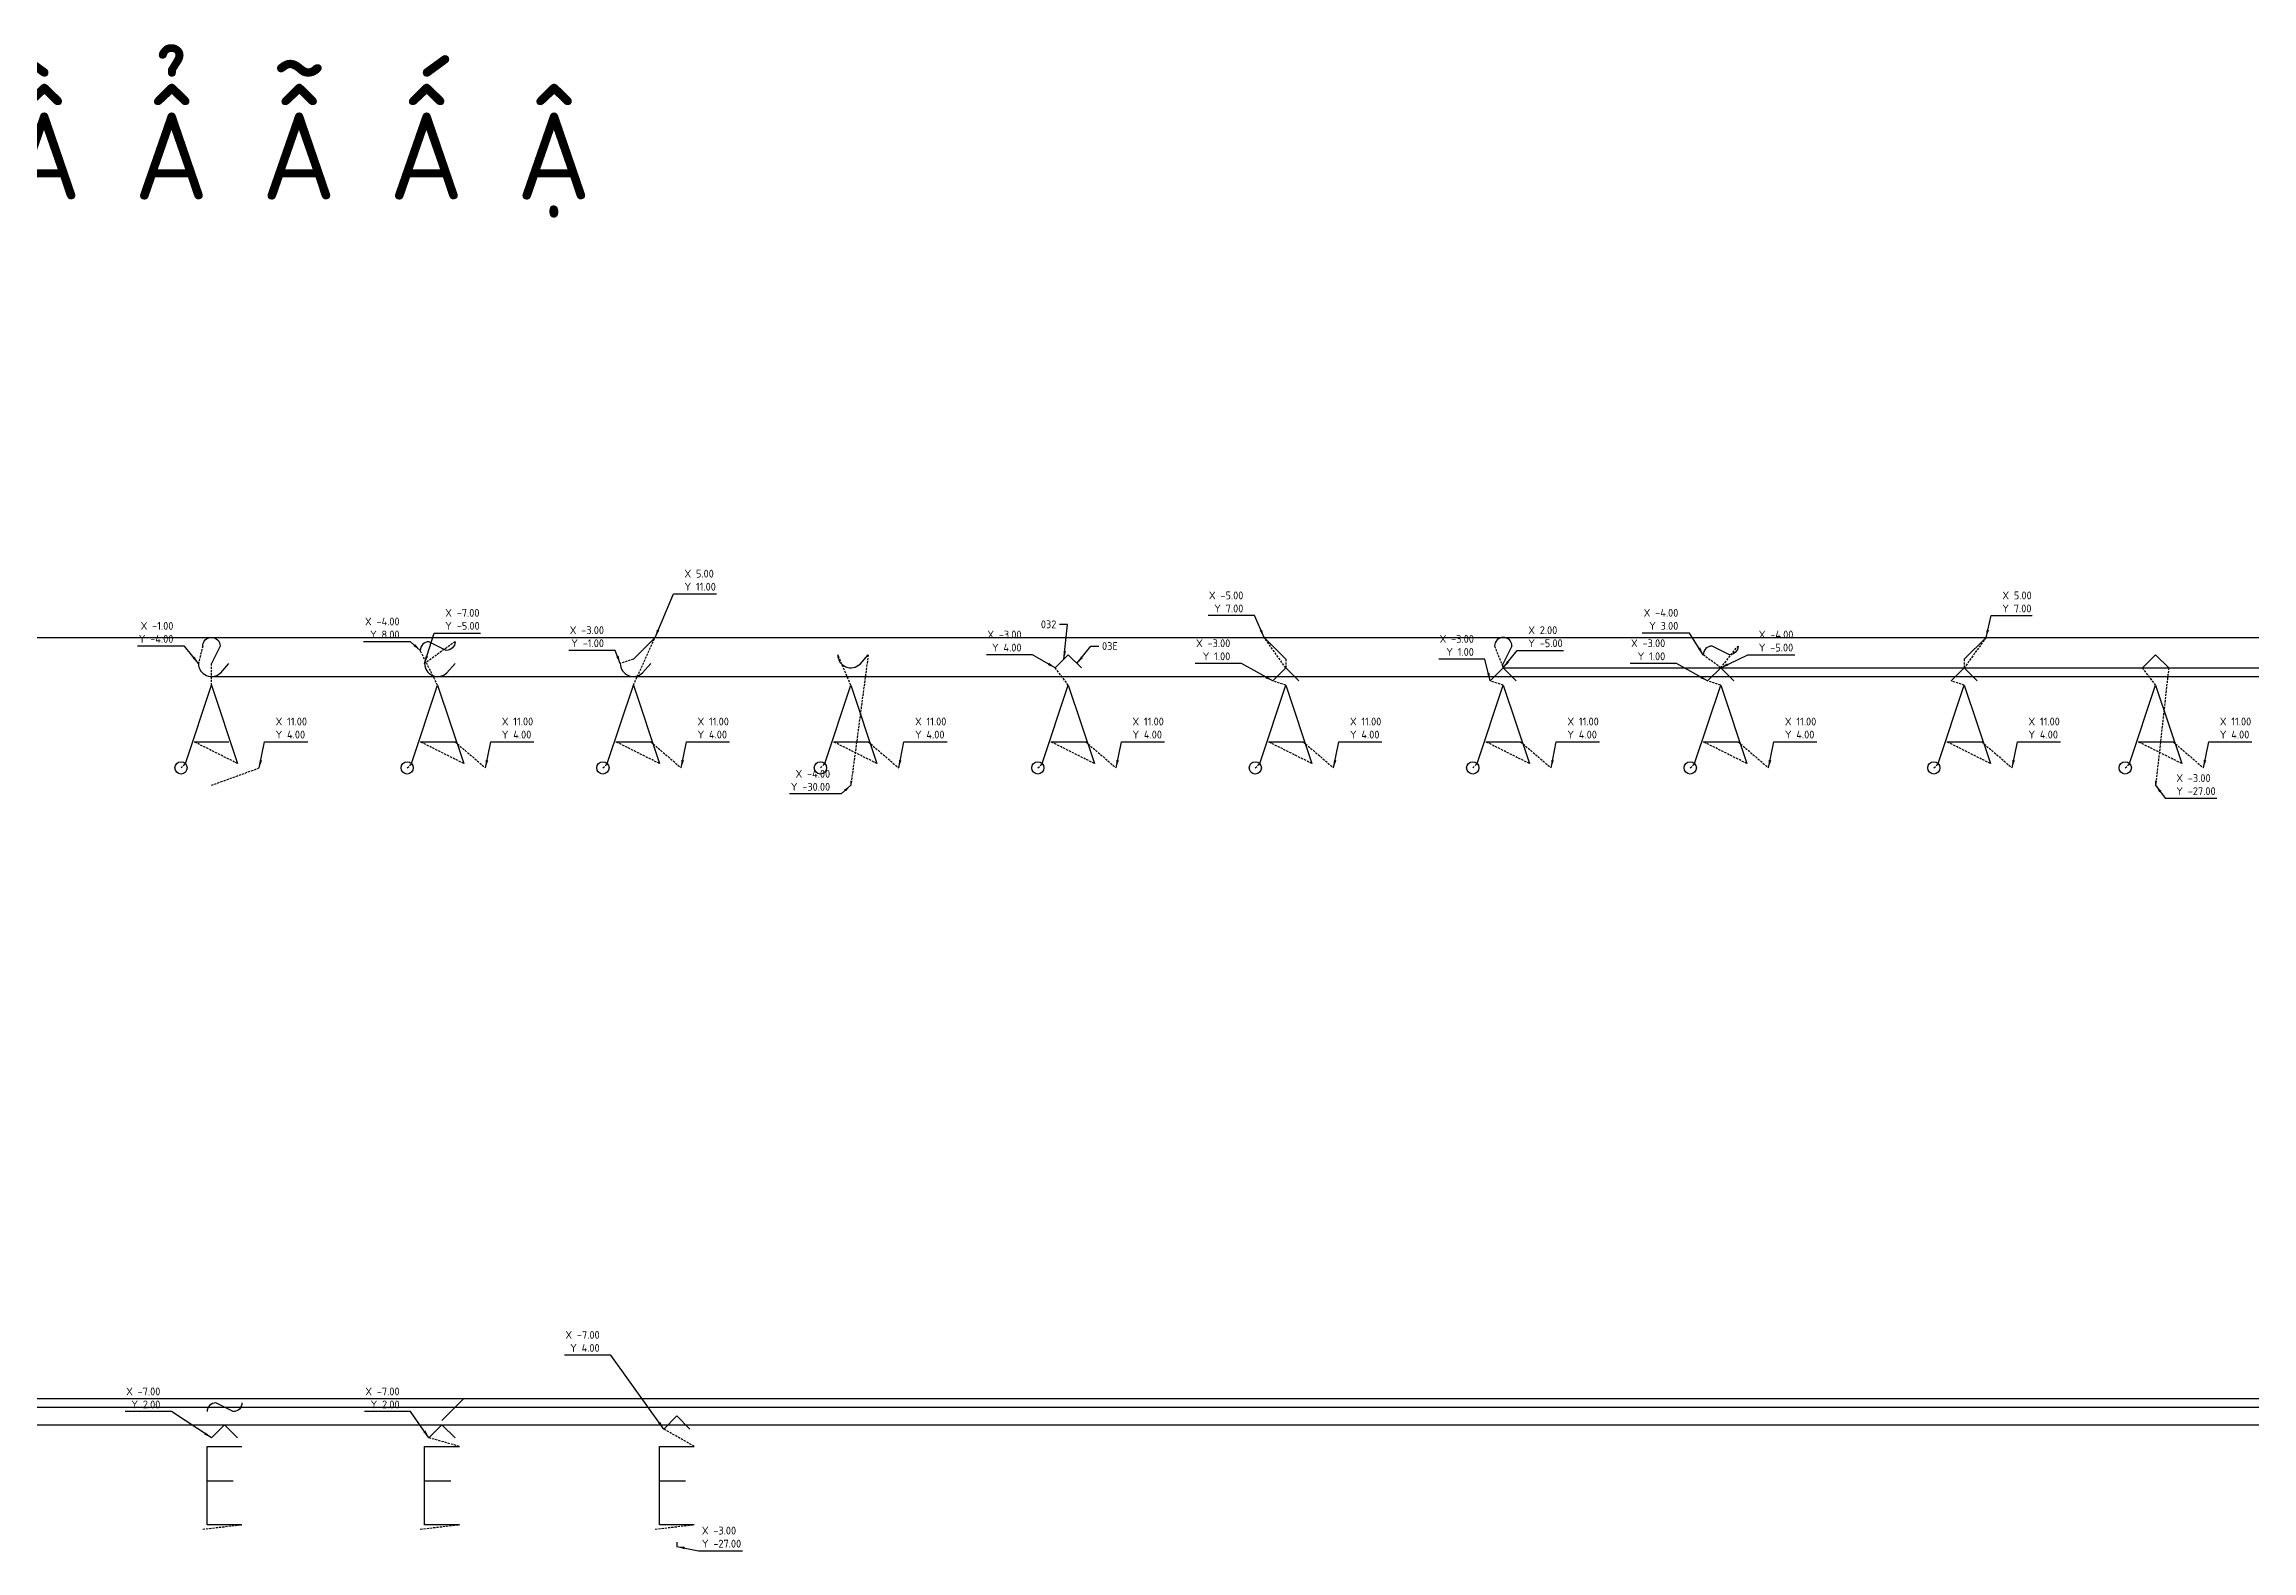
# Model space of a CAD drawing. Header units: millimetres. Extents: x -73 to 896, y -554 to 313.
# Drawn here: x 389 to 896, y -180 to 166 of the extents above; entities that cross this region are included whole.
import ezdxf

# ---------------------------------------------------------------- set-up
doc = ezdxf.new("R2010")
doc.units = ezdxf.units.MM
doc.linetypes.add('DASHED', pattern=[0.75, 0.5, -0.25])
for name, color, linetype in [('1', 1, 'Continuous'), ('7', 7, 'DASHED'), ('TEKST-1.5mm', 7, 'Continuous')]:
    doc.layers.add(name, color=color, linetype=linetype)
doc.styles.add('xiso', font='iso3098b.shx', dxfattribs={"bigfont": 'as_sym.shx'})
doc.dimstyles.new('xStandard', dxfattribs={"dimtxt": 1.8, "dimasz": 1.8, "dimexe": 0.5, "dimexo": 0.55, "dimgap": 0.75, "dimtad": 1, "dimdec": 0, "dimlfac": 1000, "dimzin": 3, "dimdsep": 46, "dimtxsty": 'xiso', "dimcen": 0.25, "dimdle": 0.0625, "dimclrd": 1, "dimclre": 1, "dimclrt": 7, "dimadec": 0, "dimazin": 0, "dimtfac": 1, "dimtofl": 0, "dimtmove": 2, "dimatfit": 3, "dimfxl": 1, "dimtolj": 1, "dimtzin": 0, "dimarcsym": 0})

msp = doc.modelspace()

# ---------------------------------------------------------------- linework, layer by layer
at = {"layer": '1'}
msp.add_line((574, -3), (574, -4), dxfattribs=at)
at = {"layer": '7'}
for p, q in [((425, 28), (424, 24)), ((479, 19), (475, 27)), ((483, 29), (476, 24)), ((524, 19), (529, 30)), ((574, 19), (571, 26)), ((578, 26), (574, -4)), ((674, 23), (669, 30)), ((722, 28), (724, 23)), ((774, 23), (770, 26)), ((774, 23), (778, 28)), ((835, 30), (830, 23)), ((427, 19), (427, 24)), ((524, 25), (521, 24)), ((624, 19), (621, 23)), ((674, 25), (674, 23)), ((724, 23), (724, 24)), ((830, 25), (830, 23)), ((874, 19), (871, 23)), ((877, 23), (874, -4)), ((674, 19), (671, 20)), ((724, 19), (721, 20)), ((774, 19), (771, 20)), ((830, 19), (827, 20)), ((433, 1), (423, 6)), ((485, 1), (475, 6)), ((483, 6), (490, 0)), ((530, 1), (520, 6)), ((528, 6), (535, 0)), ((580, 1), (570, 6)), ((578, 6), (585, 0)), ((630, 1), (620, 6)), ((628, 6), (635, 0)), ((680, 1), (670, 6)), ((678, 6), (685, 0)), ((730, 1), (720, 6)), ((728, 6), (735, 0)), ((780, 1), (770, 6)), ((778, 6), (785, 0)), ((836, 1), (826, 6)), ((834, 6), (841, 0)), ((880, 1), (870, 6)), ((878, 6), (885, 0)), ((420, 0), (421, 1)), ((427, -4), (438, 0)), ((472, 0), (473, 1)), ((517, 0), (518, 1)), ((567, 0), (568, 1)), ((617, 0), (618, 1)), ((667, 0), (668, 1)), ((717, 0), (718, 1)), ((767, 0), (768, 1)), ((823, 0), (824, 1)), ((867, 0), (868, 1)), ((538, -156), (531, -152)), ((484, -156), (477, -154)), ((425, -175), (434, -174)), ((475, -175), (484, -174)), ((529, -175), (538, -174))]:
    msp.add_line(p, q, dxfattribs=at)
at = {"layer": 'DEFPOINTS'}
msp.add_arc((724, 28), 2, 0, 180, dxfattribs=at)
at = {"layer": 'TEKST-1.5mm'}
for p, q in [((524, 25), (529, 30)), ((624, 26), (621, 23)), ((624, 26), (627, 23)), ((674, 25), (669, 30)), ((726, 28), (724, 24)), ((830, 25), (835, 30)), ((874, 26), (871, 23)), ((874, 26), (877, 23)), ((674, 23), (671, 20)), ((674, 23), (677, 20)), ((724, 23), (721, 20)), ((724, 23), (727, 20)), ((830, 23), (827, 20)), ((830, 23), (833, 20)), ((421, 1), (427, 19)), ((427, 19), (433, 1)), ((473, 1), (479, 19)), ((479, 19), (485, 1)), ((518, 1), (524, 19)), ((524, 19), (530, 1)), ((568, 1), (574, 19)), ((574, 19), (580, 1)), ((618, 1), (624, 19)), ((624, 19), (630, 1)), ((668, 1), (674, 19)), ((674, 19), (680, 1)), ((718, 1), (724, 19)), ((724, 19), (730, 1)), ((768, 1), (774, 19)), ((774, 19), (780, 1)), ((824, 1), (830, 19)), ((830, 19), (836, 1)), ((868, 1), (874, 19)), ((874, 19), (880, 1)), ((423, 6), (431, 6)), ((475, 6), (483, 6)), ((520, 6), (528, 6)), ((570, 6), (578, 6)), ((620, 6), (628, 6)), ((670, 6), (678, 6)), ((720, 6), (728, 6)), ((770, 6), (778, 6)), ((826, 6), (834, 6)), ((870, 6), (878, 6)), ((874, -3), (874, -4)), ((480, -150), (485, -145)), ((480, -151), (477, -154)), ((480, -151), (483, -154)), ((534, -149), (531, -152)), ((534, -149), (537, -152)), ((426, -174), (426, -156)), ((426, -156), (434, -156)), ((476, -174), (476, -156)), ((476, -156), (484, -156)), ((530, -174), (530, -156)), ((530, -156), (538, -156)), ((432, -164), (426, -164)), ((482, -164), (476, -164)), ((536, -164), (530, -164)), ((434, -174), (426, -174)), ((484, -174), (476, -174)), ((538, -174), (530, -174)), ((534, -178), (534, -179))]:
    msp.add_line(p, q, dxfattribs=at)
msp.add_xline((40, 30), (1, 0), dxfattribs=at)
for p in [(427, 21), (724, 23), (45, -145), (45, -147), (340, -151)]:
    msp.add_ray(p, (1, 0), dxfattribs=at)
for points in [[(425, 28, -1), (429, 28), (427, 24)], [(483, 29, -0.414214), (481, 27), (477, 29, 0.414214), (475, 27)], [(571, 26, 0.668179), (576.12, 23.88), (578, 26)], [(778, 28, -0.414214), (776, 26), (772, 28, 0.414214), (770, 26)], [(424, 24, 0.668179), (429.12, 21.88), (431, 24)], [(476, 24, 0.668179), (481.12, 21.88), (483, 24)], [(521, 24, 0.668179), (526.12, 21.88), (528, 24)], [(434, -146, -0.414214), (432, -148), (428, -146, 0.414214), (426, -148)]]:
    msp.add_lwpolyline(points, format="xyb", dxfattribs=at)
for points in [[(777, 20), (774, 23), (771, 20)], [(433, -154), (430, -151), (427, -154)]]:
    msp.add_lwpolyline(points, dxfattribs=at)
for centre in [(420, 0), (472, 0), (517, 0), (567, 0), (617, 0), (667, 0), (717, 0), (767, 0), (823, 0), (867, 0)]:
    msp.add_circle(centre, 1.41, dxfattribs=at)

# ---------------------------------------------------------------- texts
at = {"layer": 'TEKST-1.5mm', "style": 'xiso'}
msp.add_text('A À Ả Ã Á Ạ Ă Ằ Ẳ Ẵ Ắ Ặ Â Ầ Ẩ Ẫ Ấ Ậ', height=20, dxfattribs=at).set_placement((-1.04, 130.68))
at = {"layer": 'TEKST-1.5mm', "color": 7, "char_height": 1.8, "style": 'xiso'}
for s, insert, attachment_point in [('\\A1;X 5.00\\PY 11.00', (535.75, 40.75), 7), ('\\A1;X -7.00\\PY -5.00', (480.75, 31.75), 7), ('\\A1;X -5.00\\PY 7.00', (664.25, 35.75), 9), ('\\A1;X -4.00\\PY 3.00', (764.25, 31.75), 9), ('\\A1;X 5.00\\PY 7.00', (838.75, 35.75), 7), ('\\A1;X -1.00\\PY -4.00', (418.25, 28.75), 9), ('\\A1;X -4.00\\PY 8.00', (470.25, 29.75), 9), ('\\A1;X -3.00\\PY -1.00', (517.25, 27.75), 9), ('\\A1;X -3.00\\PY 4.00', (613.25, 26.75), 9), ('\\A1;032', (621.25, 32.1), 9), ('\\A1;X -3.00\\PY 1.00', (717.25, 25.75), 9), ('\\A1;X 2.00\\PY -5.00', (729.75, 27.75), 7), ('\\A1;X -4.00\\PY -5.00', (782.75, 26.75), 7), ('\\A1;03E', (631.75, 28.9), 1), ('\\A1;X -3.00\\PY 1.00', (661.25, 24.75), 9), ('\\A1;X -3.00\\PY 1.00', (761.25, 24.75), 9), ('\\A1;X 11.00\\PY 4.00', (441.75, 6.75), 7), ('\\A1;X 11.00\\PY 4.00', (493.75, 6.75), 7), ('\\A1;X 11.00\\PY 4.00', (538.75, 6.75), 7), ('\\A1;X 11.00\\PY 4.00', (588.75, 6.75), 7), ('\\A1;X 11.00\\PY 4.00', (638.75, 6.75), 7), ('\\A1;X 11.00\\PY 4.00', (688.75, 6.75), 7), ('\\A1;X 11.00\\PY 4.00', (738.75, 6.75), 7), ('\\A1;X 11.00\\PY 4.00', (788.75, 6.75), 7), ('\\A1;X 11.00\\PY 4.00', (844.75, 6.75), 7), ('\\A1;X 11.00\\PY 4.00', (888.75, 6.75), 7), ('\\A1;X -4.00\\PY -30.00', (569.25, -5.25), 9), ('\\A1;X -3.00\\PY -27.00', (878.75, -6.25), 7), ('\\A1;X -7.00\\PY 4.00', (516.25, -134.25), 9), ('\\A1;X -7.00\\PY 2.00', (415.25, -147.25), 9), ('\\A1;X -7.00\\PY 2.00', (470.25, -147.25), 9), ('\\A1;X -3.00\\PY -27.00', (539.75, -179.25), 7)]:
    msp.add_mtext(s, dxfattribs=dict(at, insert=insert, attachment_point=attachment_point))

# ---------------------------------------------------------------- leaders
at = {"layer": 'TEKST-1.5mm', "annotation_type": 0, "has_hookline": 1}
for points, hookline_direction, text_width in [([(529, 30), (533.2, 40), (535, 40)], 0, 7.37), ([(476, 24), (478.2, 31), (480, 31)], 0, 8.09), ([(669, 30), (666.8, 35), (665, 35)], 1, 8.09), ([(770, 26), (766.8, 31), (765, 31)], 1, 8.27), ([(835, 30), (836.2, 35), (838, 35)], 0, 6.83), ([(424, 24), (420.8, 28), (419, 28)], 1, 8.27), ([(475, 27), (472.8, 29), (471, 29)], 1, 8.27), ([(521, 24), (519.8, 27), (518, 27)], 1, 8.09), ([(621, 23), (615.8, 26), (614, 26)], 1, 8.09), ([(724, 23), (727.2, 27), (729, 27)], 0, 8.09), ([(774, 23), (780.2, 26), (782, 26)], 0, 8.27), ([(671, 20), (663.8, 24), (662, 24)], 1, 8.09), ([(721, 20), (719.8, 25), (718, 25)], 1, 8.09), ([(771, 20), (763.8, 24), (762, 24)], 1, 8.09), ([(438, 0), (439.2, 6), (441, 6)], 0, 7.37), ([(490, 0), (491.2, 6), (493, 6)], 0, 7.37), ([(535, 0), (536.2, 6), (538, 6)], 0, 7.37), ([(585, 0), (586.2, 6), (588, 6)], 0, 7.37), ([(635, 0), (636.2, 6), (638, 6)], 0, 7.37), ([(685, 0), (686.2, 6), (688, 6)], 0, 7.37), ([(735, 0), (736.2, 6), (738, 6)], 0, 7.37), ([(785, 0), (786.2, 6), (788, 6)], 0, 7.37), ([(841, 0), (842.2, 6), (844, 6)], 0, 7.37), ([(885, 0), (886.2, 6), (888, 6)], 0, 7.37), ([(574, -4), (571.8, -6), (570, -6)], 1, 9.35), ([(874, -4), (876.2, -7), (878, -7)], 0, 9.35), ([(531, -152), (518.8, -135), (517, -135)], 1, 8.09), ([(427, -154), (417.8, -148), (416, -148)], 1, 8.09), ([(477, -154), (472.8, -148), (471, -148)], 1, 8.09), ([(534, -179), (539, -180)], 0, 9.35)]:
    msp.add_leader(points, dimstyle='xStandard', dxfattribs=dict(at, hookline_direction=hookline_direction, text_width=text_width))
for points, hookline_direction, text_width in [([(623, 25), (623.8, 33), (622, 33)], 1, 3.31), ([(626, 24), (629.2, 28), (631, 28)], 0, 3.23)]:
    msp.add_leader(points, dimstyle='xStandard', override={"dimgap": 0.75, "dimtad": 0}, dxfattribs=dict(at, hookline_direction=hookline_direction, text_width=text_width))

doc.saveas('drawing.dxf')
